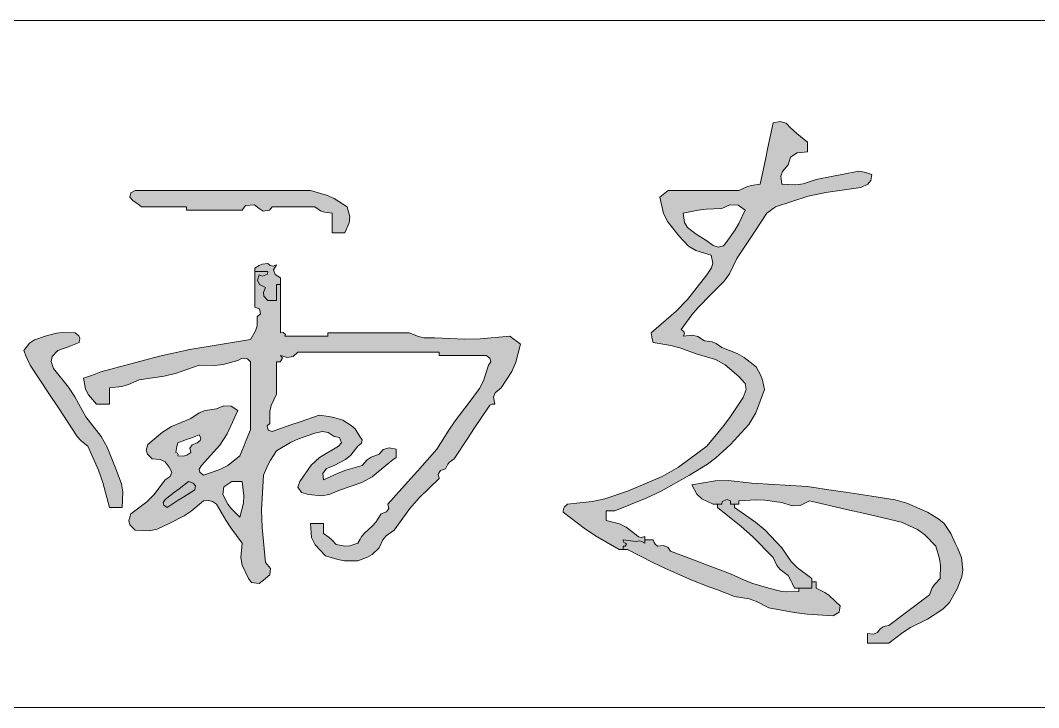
# Model space of a CAD drawing. Header units: millimetres. Extents: x 48 to 11980, y 100 to 8500.
# Drawn here: x 11536.3 to 11745.6, y 2076.8 to 2218 of the extents above; entities that cross this region are included whole.
import ezdxf

# ---------------------------------------------------------------- set-up
doc = ezdxf.new("R2010")
doc.units = ezdxf.units.MM
doc.linetypes.add('XKITLINE00', pattern=[0])
doc.layers.add('OtherObjectType', color=1, linetype='Continuous', lineweight=0)

# ---------------------------------------------------------------- blocks, each defined once
blk = doc.blocks.new('*A5')
at = {"layer": 'OtherObjectType'}
for points in [[(11677.36, 2172.73), (11678.69, 2171.73), (11679.7, 2171.38), (11683.53, 2169.07), (11682.02, 2165.94), (11680.92, 2164.42), (11678.25, 2161.76), (11675.55, 2158.96), (11674.31, 2157.49), (11672.09, 2154.46), (11672.65, 2154.11), (11672.81, 2153.63), (11672.53, 2153.13), (11674.35, 2153.32), (11675.55, 2153.04), (11676.93, 2152.13), (11678.48, 2151.92), (11679.3, 2151.61), (11680.45, 2150.8), (11683.58, 2149.58), (11685.06, 2148.74), (11687.49, 2146.81), (11688.48, 2145.03), (11688.84, 2144.07), (11689.25, 2142.16), (11687.46, 2137.36), (11685.98, 2134.97), (11682.21, 2130.87), (11679.23, 2128.09), (11677.52, 2126.8), (11673.85, 2124.55), (11668, 2121.29), (11664.88, 2119.81), (11658.45, 2117.24), (11656.69, 2117.24), (11656.69, 2115.25), (11659.46, 2114.53), (11660.83, 2113.87), (11662.85, 2112.26), (11663.31, 2111.84), (11663.94, 2111.72), (11664.61, 2111.93), (11664.61, 2110.6), (11664.04, 2110.94), (11663.56, 2111.03), (11662.85, 2110.93), (11661.78, 2111.03), (11661.25, 2111.09), (11660.21, 2111.26), (11660.15, 2110.97), (11660.3, 2110.74), (11660.65, 2110.6), (11660.84, 2110.34), (11660.6, 2109.97), (11660.21, 2109.93), (11660.21, 2109.27), (11659.33, 2109.27), (11654.51, 2112.11), (11652.2, 2113.65), (11647.88, 2116.91), (11647.94, 2117.63), (11648.15, 2118.02), (11648.76, 2118.57), (11653.84, 2119.12), (11656.39, 2119.67), (11661.09, 2121.23), (11668.21, 2124.25), (11671.58, 2126.18), (11677.37, 2130.53), (11680.59, 2134.42), (11682.09, 2136.42), (11684.85, 2140.5), (11685.48, 2142.18), (11685.24, 2143.36), (11683.97, 2144.82), (11681.14, 2147.26), (11679.18, 2148.3), (11675.17, 2149.47), (11671.82, 2150.71), (11670.01, 2151.19), (11666.37, 2151.8), (11666.14, 2152.59), (11666.06, 2152.99), (11665.93, 2153.79), (11671.06, 2158.24), (11673.38, 2160.68), (11677.37, 2165.75), (11678.37, 2167.18), (11678.59, 2168.14), (11678.25, 2169.74), (11675.14, 2170.74), (11673.63, 2171.65), (11671.65, 2173.73), (11669.34, 2176.65), (11668.5, 2178.35), (11667.69, 2181.7), (11669.45, 2183.03), (11683.97, 2183.03), (11685.58, 2183.79), (11686.52, 2184.08), (11688.37, 2184.36), (11689.41, 2189.41), (11689.94, 2191.93), (11691.02, 2196.98), (11692.47, 2197.26), (11693.68, 2196.92), (11694.54, 2195.99), (11695.9, 2194.76), (11696.6, 2194.16), (11698.06, 2193), (11698.06, 2191), (11695.95, 2190.82), (11694.58, 2189.9), (11694.1, 2188.34), (11692.93, 2186.95), (11692.62, 2186), (11692.78, 2184.36), (11695.64, 2184.24), (11697.21, 2184.46), (11699.82, 2185.35), (11708.62, 2187.02), (11709.7, 2186.81), (11710.23, 2186.67), (11711.26, 2186.35), (11711.11, 2185.1), (11710.48, 2184.34), (11709.06, 2183.69), (11701.83, 2182.67), (11698.23, 2181.86), (11691.46, 2179.71), (11689.69, 2178.38), (11683.53, 2169.07), (11674.29, 2102.96), (11683.09, 2099.64), (11686.09, 2099.1), (11687.59, 2098.61), (11690.13, 2097.31), (11695.32, 2096.29), (11698, 2095.95), (11703.34, 2095.65), (11704.57, 2096.41), (11704.76, 2097.69), (11703.78, 2098.64), (11702.45, 2099.88), (11701.61, 2100.44), (11699.82, 2101.3), (11699.82, 2102.63), (11698.94, 2102.63), (11698.94, 2101.3), (11696.3, 2101.3), (11696.3, 2100.63), (11693.81, 2100.56), (11692.5, 2100.7), (11690.13, 2101.3), (11686.84, 2102.28), (11685.23, 2102.88), (11682.21, 2104.29), (11669.89, 2108.94), (11669.35, 2109.73), (11668.41, 2110.09), (11667.25, 2109.93), (11666.77, 2110.4), (11666.58, 2110.69), (11666.37, 2111.26), (11664.61, 2111.26), (11664.61, 2110.6), (11664.04, 2110.94), (11663.56, 2111.03), (11662.85, 2110.93), (11661.78, 2111.03), (11661.25, 2111.09), (11660.21, 2111.26), (11660.15, 2110.97), (11660.3, 2110.74), (11660.65, 2110.6), (11660.84, 2110.34), (11660.6, 2109.97), (11660.21, 2109.93), (11660.21, 2109.27), (11661.09, 2109.27), (11666.26, 2106.62), (11668.9, 2105.35), (11674.29, 2102.96), (11683.53, 2169.07), (11679.7, 2171.38), (11680.8, 2171.66), (11681.33, 2172.4), (11683.17, 2174.96), (11683.97, 2176.3), (11685.29, 2179.04), (11683.83, 2180.01), (11682.12, 2180.13), (11680.45, 2179.37), (11677.25, 2179.22), (11675.63, 2179.02), (11672.53, 2178.38), (11672.8, 2176.48), (11673.44, 2175.44), (11675.17, 2174.06), (11676.65, 2173.19)], [(11587.52, 2178.99), (11586.17, 2178.82), (11585.38, 2179.37), (11584.4, 2180.14), (11582.57, 2179.97), (11581.86, 2179.04), (11570.42, 2179.04), (11570.42, 2179.71), (11561.18, 2179.71), (11559.42, 2181.03), (11558.81, 2181.7), (11559, 2182.55), (11559.86, 2183.03), (11595.95, 2183.03), (11599.19, 2182.09), (11600.76, 2181.39), (11603.43, 2179.71), (11603.98, 2177.62), (11603.88, 2176.41), (11602.99, 2174.39), (11600.35, 2174.39), (11600.35, 2178.38), (11598.8, 2178.61), (11598, 2178.91), (11596.83, 2179.71), (11588.02, 2179.71)], [(11573.26, 2131.68), (11573.41, 2132.23), (11573.06, 2132.86), (11564.91, 2149.01), (11571.12, 2150.35), (11583.62, 2152.46), (11584.65, 2154.2), (11584.94, 2155.21), (11584.94, 2157.11), (11585.67, 2157.71), (11585.45, 2158.73), (11584.5, 2159.11), (11584.5, 2166.42), (11587.14, 2166.42), (11587.06, 2165.83), (11586.06, 2165.45), (11585.38, 2165.75), (11585.02, 2164.65), (11585.47, 2163.74), (11586.7, 2163.09), (11586.24, 2162.08), (11586.36, 2161.33), (11587.14, 2160.44), (11588.91, 2160.44), (11588.91, 2163.76), (11589.79, 2163.76), (11589.79, 2153.79), (11590.27, 2153.87), (11590.77, 2153.49), (11590.67, 2153.13), (11599.47, 2153.13), (11599.47, 2153.79), (11616.19, 2153.79), (11618.12, 2153.03), (11619.3, 2152.8), (11621.47, 2152.79), (11627.63, 2152.51), (11630.76, 2152.58), (11636.88, 2153.13), (11639.08, 2151.47), (11638.14, 2147.75), (11637.32, 2145.89), (11635.12, 2142.49), (11633.91, 2141.45), (11633.55, 2140.55), (11633.8, 2139.17), (11633.17, 2139.11), (11632.8, 2138.92), (11632.48, 2138.51), (11625.44, 2127.88), (11624.51, 2127.22), (11624.12, 2126.78), (11623.68, 2125.88), (11622.62, 2125.48), (11622.15, 2124.77), (11622.36, 2123.89), (11618.24, 2119.86), (11616.37, 2117.71), (11613.11, 2113.26), (11611.46, 2112.06), (11610.77, 2111.24), (11610.03, 2109.6), (11608.63, 2108.27), (11607.66, 2107.69), (11605.63, 2106.94), (11602.94, 2106.97), (11601.53, 2107.19), (11599.03, 2107.94), (11596.86, 2110.23), (11596.15, 2111.77), (11595.95, 2114.59), (11598.59, 2114.59), (11598.59, 2112.59), (11599.78, 2111.76), (11600.33, 2111.29), (11601.23, 2110.27), (11602.95, 2109.97), (11604.02, 2110.05), (11605.63, 2110.6), (11606.1, 2111.42), (11606.36, 2111.82), (11606.95, 2112.59), (11608.6, 2114.05), (11609.32, 2114.87), (11610.47, 2116.58), (11611.52, 2116.98), (11611.99, 2117.69), (11611.79, 2118.57), (11615.87, 2123.08), (11617.89, 2125.34), (11621.91, 2129.87), (11624.33, 2133.81), (11625.66, 2135.74), (11628.52, 2139.5), (11630.68, 2142.35), (11631.51, 2143.95), (11632.48, 2147.15), (11632.96, 2147.87), (11632.8, 2148.57), (11632.04, 2149.14), (11622.36, 2149.14), (11622.36, 2149.8), (11593.31, 2149.8), (11592.38, 2148.96), (11591.13, 2148.72), (11589.79, 2149.14), (11590.19, 2148.63), (11589.69, 2147.87), (11588.91, 2147.81), (11588.91, 2141.17), (11587.87, 2138.87), (11587.59, 2137.61), (11587.58, 2135.19), (11587, 2134.67), (11587.22, 2133.82), (11588.02, 2133.52), (11591.88, 2134.88), (11593.82, 2135.54), (11597.71, 2136.85), (11599.69, 2136.63), (11600.69, 2136.42), (11602.55, 2135.85), (11604.31, 2134.79), (11605.09, 2134.06), (11606.54, 2131.8), (11606.38, 2131.11), (11605.63, 2130.53), (11604.18, 2128.67), (11603.13, 2127.8), (11600.79, 2126.55), (11599.18, 2125.92), (11598.44, 2124.92), (11598.59, 2123.56), (11601.6, 2124.96), (11603.21, 2125.57), (11606.51, 2126.55), (11607.56, 2127.72), (11608.36, 2128.24), (11610.03, 2128.87), (11610.89, 2129.81), (11612.09, 2130.15), (11613.55, 2129.87), (11613.55, 2128.21), (11611.79, 2126.88), (11608.59, 2124.19), (11606.48, 2123.04), (11602.11, 2121.56), (11599.76, 2120.57), (11598.18, 2120.33), (11595.51, 2120.57), (11594.04, 2120.99), (11593.31, 2122.08), (11593.75, 2123.22), (11596.04, 2126.58), (11597.76, 2128.17), (11601.67, 2130.53), (11602.31, 2131.22), (11601.85, 2132.27), (11600.79, 2132.53), (11599.53, 2133.3), (11598.4, 2133.49), (11596.83, 2133.19), (11593.45, 2132.03), (11591.82, 2131.28), (11588.91, 2129.54), (11587.69, 2127.6), (11587.16, 2126.59), (11586.26, 2124.55), (11585.88, 2117.38), (11585.97, 2113.77), (11586.7, 2106.61), (11587.7, 2105.35), (11587.55, 2104.06), (11586.26, 2102.96), (11585.38, 2102.29), (11583.78, 2102.47), (11583.18, 2103.29), (11581.86, 2106.07), (11581.58, 2107.66), (11581.86, 2110.6), (11579.56, 2113.71), (11578.5, 2115.31), (11576.58, 2118.57), (11575.77, 2119.15), (11575.05, 2119.33), (11573.94, 2119.24), (11571.4, 2117.16), (11569.96, 2116.21), (11566.9, 2114.59), (11564.44, 2113.42), (11562.75, 2113.1), (11559.86, 2113.26), (11558.8, 2114.35), (11558.56, 2115.26), (11558.98, 2116.58), (11562.26, 2119.06), (11563.72, 2120.51), (11566.02, 2123.56), (11567.1, 2124.29), (11567.4, 2125.19), (11566.9, 2126.21), (11566.04, 2127.29), (11565.03, 2127.76), (11563.38, 2127.88), (11562.39, 2128.85), (11562.15, 2129.67), (11562.5, 2130.87), (11565.5, 2133.41), (11567.36, 2134.53), (11571.3, 2136.18), (11573.05, 2137.38), (11574.26, 2137.83), (11576.58, 2138.18), (11578.12, 2138.83), (11579.65, 2138.72), (11580.98, 2137.84), (11578.82, 2133.06), (11577.27, 2130.72), (11573.5, 2126.55), (11573.06, 2125.81), (11573.21, 2125.14), (11573.94, 2124.55), (11577.29, 2125.68), (11578.9, 2126.54), (11581.42, 2128.54), (11582.29, 2130.67), (11582.73, 2131.73), (11583.62, 2133.86), (11583.62, 2147.81), (11583, 2148.47), (11581.86, 2148.61), (11580.98, 2148.14), (11577.98, 2147.29), (11576.27, 2147.07), (11573.06, 2147.15), (11568.36, 2145.51), (11565.82, 2144.89), (11560.74, 2144.16), (11558.49, 2143.15), (11557.16, 2142.79), (11554.58, 2142.49), (11554.58, 2139.17), (11551.93, 2139.17), (11550.27, 2141.06), (11549.69, 2142.24), (11549.29, 2144.49), (11550.73, 2144.97), (11551.44, 2145.24), (11552.81, 2145.82), (11564.91, 2149.01), (11588.67, 2165.79), (11588.35, 2166.73), (11588.91, 2167.75), (11588.23, 2167.54), (11587.61, 2167.65), (11587.14, 2168.08), (11585.99, 2167.89), (11585.39, 2167.67), (11584.5, 2167.08), (11584.5, 2166.42), (11587.14, 2166.42), (11587.06, 2165.83), (11586.06, 2165.45), (11585.38, 2165.75), (11585.02, 2164.65), (11585.47, 2163.74), (11586.7, 2163.09), (11586.24, 2162.08), (11586.36, 2161.33), (11587.14, 2160.44), (11588.91, 2160.44), (11588.91, 2163.76), (11589.79, 2163.76), (11589.79, 2165.09), (11588.67, 2165.79), (11564.91, 2149.01), (11579.74, 2123.25), (11578.12, 2122.16), (11577.9, 2120.57), (11578.96, 2118.58), (11579.69, 2117.61), (11581.42, 2115.92), (11582.12, 2118.79), (11582.21, 2120.31), (11581.86, 2123.22), (11579.74, 2123.25), (11570.86, 2123.22), (11571.8, 2122.92), (11572.26, 2122.34), (11572.18, 2121.56), (11569.88, 2120.11), (11568.73, 2119.38), (11566.46, 2117.91), (11565.8, 2118.37), (11565.64, 2118.95), (11566.02, 2119.57), (11570.86, 2123.22), (11579.74, 2123.25), (11564.91, 2149.01), (11573.06, 2132.86), (11571.31, 2132.18), (11570.43, 2131.85), (11568.66, 2131.2), (11568.43, 2130.41), (11568.35, 2130.01), (11568.22, 2129.2), (11568.56, 2129.06), (11568.71, 2128.83), (11568.66, 2128.54), (11569.77, 2128.45), (11570.49, 2128.63), (11571.3, 2129.2), (11571.1, 2130.08), (11571.57, 2130.79), (11572.62, 2131.2)], [(11548.72, 2131.66), (11547.97, 2132.53), (11538.29, 2147.15), (11536.97, 2150.14), (11538.17, 2151.68), (11539.21, 2152.39), (11541.37, 2153.13), (11543.73, 2153.72), (11545.05, 2153.86), (11547.53, 2153.79), (11548.3, 2153.18), (11548.54, 2152.63), (11548.41, 2151.8), (11546.65, 2151.14), (11545.77, 2150.81), (11544.01, 2150.14), (11542.84, 2148.94), (11542.6, 2147.91), (11543.13, 2146.48), (11546.15, 2142.65), (11547.49, 2140.64), (11549.73, 2136.51), (11552.87, 2132.52), (11554.13, 2130.33), (11555.9, 2125.88), (11557.05, 2122.79), (11557.33, 2121.12), (11557.22, 2117.91), (11554.58, 2117.91), (11553.23, 2123.03), (11552.34, 2125.57), (11550.17, 2130.53), (11549.17, 2131.25)], [(11680.45, 2118.57), (11678.69, 2118.57), (11676.37, 2119.68), (11675.31, 2120.63), (11674.29, 2122.56), (11679.09, 2123.41), (11681.74, 2123.48), (11686.61, 2122.89), (11698.06, 2122.23), (11711.26, 2120.23), (11716.07, 2119.5), (11718.48, 2118.79), (11722.7, 2116.91), (11725.07, 2115.52), (11726.13, 2114.59), (11727.55, 2112.59), (11729.75, 2107.61), (11730, 2105.08), (11729.81, 2103.73), (11728.87, 2101.3), (11727.27, 2098.4), (11725.9, 2096.99), (11722.7, 2094.98), (11719.27, 2093.26), (11717.65, 2092.24), (11714.78, 2090), (11710.38, 2090), (11710.38, 2091.99), (11711.54, 2091.84), (11712.49, 2092.2), (11713.02, 2092.99), (11713.64, 2093.35), (11714.02, 2093.5), (11714.78, 2093.65), (11723.14, 2099.97), (11723.7, 2101.39), (11724.16, 2102.1), (11725.35, 2103.29), (11725.42, 2105.96), (11725.23, 2107.33), (11724.47, 2109.93), (11722.21, 2112.3), (11720.7, 2113.37), (11717.42, 2114.92), (11709.86, 2116.66), (11706.07, 2117.52), (11698.5, 2119.24), (11696.54, 2118.34), (11694.9, 2118.24), (11692.78, 2118.91), (11689.32, 2119.43), (11687.48, 2119.5), (11683.97, 2119.24), (11683.97, 2118.57), (11682.21, 2118.57), (11682.21, 2119.24), (11681.54, 2119.54), (11691.02, 2107.61), (11691.75, 2105.97), (11692.44, 2105.15), (11694.1, 2103.95), (11695.42, 2101.3), (11698.94, 2101.3), (11698.94, 2103.29), (11696.01, 2105.51), (11694.72, 2106.83), (11692.78, 2109.6), (11689.38, 2113.21), (11687.4, 2114.91), (11683.09, 2117.91), (11683.09, 2118.57), (11682.21, 2118.57), (11682.21, 2119.24), (11681.54, 2119.54), (11680.54, 2119.16), (11680.45, 2118.57), (11679.57, 2118.57), (11679.57, 2117.91), (11684.46, 2114), (11686.77, 2111.92), (11691.02, 2107.61), (11681.54, 2119.54), (11680.54, 2119.16)]]:
    blk.add_hatch(color=7, dxfattribs=at).paths.add_polyline_path(points, flags=17)
at = {"layer": 'OtherObjectType', "color": 7, "linetype": 'XKITLINE00', "lineweight": 0}
for p, q in [((10798, 2218.03), (11879.38, 2218.03)), ((11691.02, 2196.98), (11689.94, 2191.93)), ((11692.47, 2197.26), (11691.02, 2196.98)), ((11693.68, 2196.92), (11692.47, 2197.26)), ((11694.54, 2195.99), (11693.68, 2196.92)), ((11695.9, 2194.76), (11694.54, 2195.99)), ((11696.6, 2194.16), (11695.9, 2194.76)), ((11698.06, 2193), (11696.6, 2194.16)), ((11689.94, 2191.93), (11689.41, 2189.41)), ((11698.06, 2192.2), (11698.06, 2193)), ((11698.06, 2191.8), (11698.06, 2192.2)), ((11698.06, 2191), (11698.06, 2191.8)), ((11689.41, 2189.41), (11688.37, 2184.36)), ((11694.1, 2188.34), (11694.58, 2189.9)), ((11694.58, 2189.9), (11695.95, 2190.82)), ((11695.95, 2190.82), (11698.06, 2191)), ((11692.93, 2186.95), (11694.1, 2188.34)), ((11708.62, 2187.02), (11705.1, 2186.35)), ((11709.7, 2186.81), (11708.62, 2187.02)), ((11692.62, 2186), (11692.93, 2186.95)), ((11692.78, 2184.36), (11692.62, 2186)), ((11699.82, 2185.35), (11697.21, 2184.46)), ((11703.34, 2186.02), (11699.82, 2185.35)), ((11705.1, 2186.35), (11703.34, 2186.02)), ((11710.23, 2186.67), (11709.7, 2186.81)), ((11711.26, 2186.35), (11710.23, 2186.67)), ((11710.48, 2184.34), (11711.11, 2185.1)), ((11711.11, 2185.1), (11711.26, 2186.35)), ((11559.86, 2183.03), (11559, 2182.55)), ((11574.29, 2183.03), (11559.86, 2183.03)), ((11581.51, 2183.03), (11574.29, 2183.03)), ((11595.95, 2183.03), (11581.51, 2183.03)), ((11599.19, 2182.09), (11595.95, 2183.03)), ((11669.45, 2183.03), (11668.74, 2182.5)), ((11675.26, 2183.03), (11669.45, 2183.03)), ((11678.16, 2183.03), (11675.26, 2183.03)), ((11683.97, 2183.03), (11678.16, 2183.03)), ((11685.58, 2183.79), (11683.97, 2183.03)), ((11686.52, 2184.08), (11685.58, 2183.79)), ((11688.37, 2184.36), (11686.52, 2184.08)), ((11695.64, 2184.24), (11692.78, 2184.36)), ((11697.21, 2184.46), (11695.64, 2184.24)), ((11701.83, 2182.67), (11709.06, 2183.69)), ((11709.06, 2183.69), (11710.48, 2184.34)), ((11559, 2182.55), (11558.81, 2181.7)), ((11558.81, 2181.7), (11559.42, 2181.03)), ((11559.42, 2181.03), (11560.12, 2180.5)), ((11600.76, 2181.39), (11599.19, 2182.09)), ((11603.43, 2179.71), (11600.76, 2181.39)), ((11668.39, 2182.23), (11667.69, 2181.7)), ((11667.69, 2181.7), (11668.5, 2178.35)), ((11668.74, 2182.5), (11668.39, 2182.23)), ((11691.46, 2179.71), (11698.23, 2181.86)), ((11698.23, 2181.86), (11701.83, 2182.67)), ((11560.12, 2180.5), (11560.47, 2180.24)), ((11560.47, 2180.24), (11561.18, 2179.71)), ((11561.18, 2179.71), (11564.87, 2179.71)), ((11564.87, 2179.71), (11566.72, 2179.71)), ((11566.72, 2179.71), (11570.42, 2179.71)), ((11570.42, 2179.71), (11570.42, 2179.44)), ((11570.42, 2179.44), (11570.42, 2179.31)), ((11570.42, 2179.31), (11570.42, 2179.04)), ((11570.42, 2179.04), (11575, 2179.04)), ((11575, 2179.04), (11577.29, 2179.04)), ((11577.29, 2179.04), (11581.86, 2179.04)), ((11581.86, 2179.04), (11582.57, 2179.97)), ((11582.57, 2179.97), (11584.4, 2180.14)), ((11584.4, 2180.14), (11585.38, 2179.37)), ((11585.38, 2179.37), (11586.17, 2178.82)), ((11586.17, 2178.82), (11587.52, 2178.99)), ((11587.52, 2178.99), (11588.02, 2179.71)), ((11588.02, 2179.71), (11591.55, 2179.71)), ((11591.55, 2179.71), (11593.31, 2179.71)), ((11593.31, 2179.71), (11596.83, 2179.71)), ((11596.83, 2179.71), (11598, 2178.91)), ((11598, 2178.91), (11598.8, 2178.61)), ((11603.98, 2177.62), (11603.43, 2179.71)), ((11675.63, 2179.02), (11672.53, 2178.38)), ((11677.25, 2179.22), (11675.63, 2179.02)), ((11680.45, 2179.37), (11677.25, 2179.22)), ((11682.12, 2180.13), (11680.45, 2179.37)), ((11683.83, 2180.01), (11682.12, 2180.13)), ((11685.29, 2179.04), (11683.83, 2180.01)), ((11683.97, 2176.3), (11685.29, 2179.04)), ((11689.69, 2178.38), (11690.4, 2178.91)), ((11690.4, 2178.91), (11690.75, 2179.17)), ((11690.75, 2179.17), (11691.46, 2179.71)), ((11598.8, 2178.61), (11600.35, 2178.38)), ((11600.35, 2178.38), (11600.35, 2176.78)), ((11600.35, 2176.78), (11600.35, 2175.98)), ((11603.88, 2176.41), (11603.98, 2177.62)), ((11668.5, 2178.35), (11669.34, 2176.65)), ((11669.34, 2176.65), (11671.65, 2173.73)), ((11672.53, 2178.38), (11672.8, 2176.48)), ((11687.23, 2174.66), (11689.69, 2178.38)), ((11600.35, 2175.98), (11600.35, 2174.39)), ((11602.99, 2174.39), (11603.88, 2176.41)), ((11672.8, 2176.48), (11673.44, 2175.44)), ((11673.44, 2175.44), (11675.17, 2174.06)), ((11681.33, 2172.4), (11683.17, 2174.96)), ((11683.17, 2174.96), (11683.97, 2176.3)), ((11686, 2172.8), (11687.23, 2174.66)), ((11600.35, 2174.39), (11601.4, 2174.39)), ((11601.4, 2174.39), (11601.93, 2174.39)), ((11601.93, 2174.39), (11602.99, 2174.39)), ((11671.65, 2173.73), (11673.63, 2171.65)), ((11675.17, 2174.06), (11676.65, 2173.19)), ((11676.65, 2173.19), (11677.36, 2172.73)), ((11677.36, 2172.73), (11678.69, 2171.73)), ((11680.8, 2171.66), (11681.33, 2172.4)), ((11683.53, 2169.07), (11686, 2172.8)), ((11673.63, 2171.65), (11675.14, 2170.74)), ((11675.14, 2170.74), (11678.25, 2169.74)), ((11678.69, 2171.73), (11679.7, 2171.38)), ((11679.7, 2171.38), (11680.8, 2171.66)), ((11678.25, 2169.74), (11678.59, 2168.14)), ((11682.02, 2165.94), (11683.53, 2169.07)), ((11585.39, 2167.67), (11584.5, 2167.08)), ((11584.5, 2167.08), (11584.5, 2166.42)), ((11584.5, 2166.42), (11584.5, 2167.08)), ((11584.5, 2167.08), (11584.5, 2166.42)), ((11587.14, 2166.42), (11584.5, 2166.42)), ((11584.5, 2166.42), (11587.14, 2166.42)), ((11587.14, 2166.42), (11584.5, 2166.42)), ((11584.5, 2166.42), (11584.5, 2159.11)), ((11584.5, 2159.11), (11584.5, 2166.42)), ((11584.5, 2166.42), (11584.5, 2159.11)), ((11584.5, 2166.42), (11587.14, 2166.42)), ((11587.14, 2166.42), (11584.5, 2166.42)), ((11584.5, 2166.42), (11587.14, 2166.42)), ((11585.99, 2167.89), (11585.39, 2167.67)), ((11587.14, 2168.08), (11585.99, 2167.89)), ((11587.06, 2165.83), (11587.14, 2166.42)), ((11587.14, 2166.42), (11587.06, 2165.83)), ((11587.61, 2167.65), (11587.14, 2168.08)), ((11588.23, 2167.54), (11587.61, 2167.65)), ((11588.91, 2167.75), (11588.23, 2167.54)), ((11588.35, 2166.73), (11588.91, 2167.75)), ((11588.67, 2165.79), (11588.35, 2166.73)), ((11678.37, 2167.18), (11677.37, 2165.75)), ((11678.59, 2168.14), (11678.37, 2167.18)), ((11585.02, 2164.65), (11585.38, 2165.75)), ((11585.38, 2165.75), (11585.02, 2164.65)), ((11585.47, 2163.74), (11585.02, 2164.65)), ((11585.02, 2164.65), (11585.47, 2163.74)), ((11585.38, 2165.75), (11586.06, 2165.45)), ((11586.06, 2165.45), (11585.38, 2165.75)), ((11586.06, 2165.45), (11587.06, 2165.83)), ((11587.06, 2165.83), (11586.06, 2165.45)), ((11589.79, 2165.09), (11588.67, 2165.79)), ((11589.79, 2163.76), (11589.79, 2165.09)), ((11589.79, 2165.09), (11589.79, 2163.76)), ((11589.79, 2163.76), (11589.79, 2165.09)), ((11677.37, 2165.75), (11673.38, 2160.68)), ((11678.25, 2161.76), (11680.92, 2164.42)), ((11680.92, 2164.42), (11682.02, 2165.94)), ((11586.7, 2163.09), (11585.47, 2163.74)), ((11585.47, 2163.74), (11586.7, 2163.09)), ((11586.24, 2162.08), (11586.7, 2163.09)), ((11586.7, 2163.09), (11586.24, 2162.08)), ((11586.36, 2161.33), (11586.24, 2162.08)), ((11586.24, 2162.08), (11586.36, 2161.33)), ((11589.79, 2163.76), (11588.91, 2163.76)), ((11588.91, 2163.76), (11589.79, 2163.76)), ((11589.79, 2163.76), (11588.91, 2163.76)), ((11588.91, 2163.76), (11588.91, 2162.43)), ((11588.91, 2163.76), (11589.79, 2163.76)), ((11589.79, 2163.76), (11588.91, 2163.76)), ((11588.91, 2163.76), (11589.79, 2163.76)), ((11588.91, 2162.43), (11588.91, 2163.76)), ((11588.91, 2162.43), (11588.91, 2161.76)), ((11588.91, 2161.76), (11588.91, 2162.43)), ((11589.79, 2153.79), (11589.79, 2163.76)), ((11589.79, 2163.76), (11589.79, 2153.79)), ((11589.79, 2153.79), (11589.79, 2163.76)), ((11587.14, 2160.44), (11586.36, 2161.33)), ((11586.36, 2161.33), (11587.14, 2160.44)), ((11587.85, 2160.44), (11587.14, 2160.44)), ((11587.14, 2160.44), (11587.85, 2160.44)), ((11588.2, 2160.44), (11587.85, 2160.44)), ((11587.85, 2160.44), (11588.2, 2160.44)), ((11588.91, 2160.44), (11588.2, 2160.44)), ((11588.2, 2160.44), (11588.91, 2160.44)), ((11588.91, 2161.76), (11588.91, 2160.44)), ((11588.91, 2160.44), (11588.91, 2161.76)), ((11673.38, 2160.68), (11671.06, 2158.24)), ((11675.55, 2158.96), (11678.25, 2161.76)), ((11584.5, 2159.11), (11585.45, 2158.73)), ((11585.45, 2158.73), (11585.67, 2157.71)), ((11671.06, 2158.24), (11665.93, 2153.79)), ((11674.31, 2157.49), (11675.55, 2158.96)), ((11585.67, 2157.71), (11584.94, 2157.11)), ((11584.94, 2157.11), (11584.94, 2155.21)), ((11672.09, 2154.46), (11674.31, 2157.49)), ((11543.73, 2153.72), (11541.37, 2153.13)), ((11545.05, 2153.86), (11543.73, 2153.72)), ((11547.53, 2153.79), (11545.05, 2153.86)), ((11548.3, 2153.18), (11547.53, 2153.79)), ((11584.65, 2154.2), (11583.62, 2152.46)), ((11584.94, 2155.21), (11584.65, 2154.2)), ((11590.27, 2153.87), (11589.79, 2153.79)), ((11590.77, 2153.49), (11590.27, 2153.87)), ((11606.16, 2153.79), (11599.47, 2153.79)), ((11599.47, 2153.79), (11599.47, 2153.53)), ((11609.5, 2153.79), (11606.16, 2153.79)), ((11616.19, 2153.79), (11609.5, 2153.79)), ((11618.12, 2153.03), (11616.19, 2153.79)), ((11665.93, 2153.79), (11666.06, 2152.99)), ((11672.65, 2154.11), (11672.09, 2154.46)), ((11672.53, 2153.13), (11672.81, 2153.63)), ((11672.81, 2153.63), (11672.65, 2154.11)), ((11538.17, 2151.68), (11536.97, 2150.14)), ((11539.21, 2152.39), (11538.17, 2151.68)), ((11541.37, 2153.13), (11539.21, 2152.39)), ((11546.65, 2151.14), (11548.41, 2151.8)), ((11548.54, 2152.63), (11548.3, 2153.18)), ((11548.41, 2151.8), (11548.54, 2152.63)), ((11583.62, 2152.46), (11571.12, 2150.35)), ((11590.67, 2153.13), (11590.77, 2153.49)), ((11594.19, 2153.13), (11590.67, 2153.13)), ((11595.95, 2153.13), (11594.19, 2153.13)), ((11599.47, 2153.13), (11595.95, 2153.13)), ((11599.47, 2153.53), (11599.47, 2153.39)), ((11599.47, 2153.39), (11599.47, 2153.13)), ((11619.3, 2152.8), (11618.12, 2153.03)), ((11621.47, 2152.79), (11619.3, 2152.8)), ((11627.63, 2152.51), (11621.47, 2152.79)), ((11630.76, 2152.58), (11627.63, 2152.51)), ((11636.88, 2153.13), (11630.76, 2152.58)), ((11637.76, 2152.46), (11636.88, 2153.13)), ((11638.2, 2152.13), (11637.76, 2152.46)), ((11638.14, 2147.75), (11639.08, 2151.47)), ((11639.08, 2151.47), (11638.2, 2152.13)), ((11666.06, 2152.99), (11666.14, 2152.59)), ((11666.14, 2152.59), (11666.37, 2151.8)), ((11666.37, 2151.8), (11670.01, 2151.19)), ((11674.35, 2153.32), (11672.53, 2153.13)), ((11675.55, 2153.04), (11674.35, 2153.32)), ((11676.93, 2152.13), (11675.55, 2153.04)), ((11678.48, 2151.92), (11676.93, 2152.13)), ((11679.3, 2151.61), (11678.48, 2151.92)), ((11680.45, 2150.8), (11679.3, 2151.61)), ((11536.97, 2150.14), (11537.5, 2148.94)), ((11542.84, 2148.94), (11544.01, 2150.14)), ((11544.01, 2150.14), (11545.77, 2150.81)), ((11545.77, 2150.81), (11546.65, 2151.14)), ((11571.12, 2150.35), (11564.91, 2149.01)), ((11592.38, 2148.96), (11593.31, 2149.8)), ((11593.31, 2149.8), (11604.93, 2149.8)), ((11604.93, 2149.8), (11610.74, 2149.8)), ((11610.74, 2149.8), (11622.36, 2149.8)), ((11622.36, 2149.8), (11622.36, 2149.54)), ((11622.36, 2149.54), (11622.36, 2149.41)), ((11622.36, 2149.41), (11622.36, 2149.14)), ((11670.01, 2151.19), (11671.82, 2150.71)), ((11671.82, 2150.71), (11675.17, 2149.47)), ((11675.17, 2149.47), (11679.18, 2148.3)), ((11683.58, 2149.58), (11680.45, 2150.8)), ((11685.06, 2148.74), (11683.58, 2149.58)), ((11537.5, 2148.94), (11537.76, 2148.34)), ((11537.76, 2148.34), (11538.29, 2147.15)), ((11542.6, 2147.91), (11542.84, 2148.94)), ((11543.13, 2146.48), (11542.6, 2147.91)), ((11564.91, 2149.01), (11552.81, 2145.82)), ((11576.27, 2147.07), (11577.98, 2147.29)), ((11577.98, 2147.29), (11580.98, 2148.14)), ((11580.98, 2148.14), (11581.86, 2148.61)), ((11581.86, 2148.61), (11583, 2148.47)), ((11583, 2148.47), (11583.62, 2147.81)), ((11583.62, 2147.81), (11583.62, 2142.23)), ((11588.91, 2147.81), (11589.69, 2147.87)), ((11588.91, 2145.15), (11588.91, 2147.81)), ((11589.69, 2147.87), (11590.19, 2148.63)), ((11590.19, 2148.63), (11589.79, 2149.14)), ((11589.79, 2149.14), (11591.13, 2148.72)), ((11591.13, 2148.72), (11592.38, 2148.96)), ((11622.36, 2149.14), (11626.23, 2149.14)), ((11626.23, 2149.14), (11628.16, 2149.14)), ((11628.16, 2149.14), (11632.04, 2149.14)), ((11632.04, 2149.14), (11632.8, 2148.57)), ((11632.96, 2147.87), (11632.48, 2147.15)), ((11632.8, 2148.57), (11632.96, 2147.87)), ((11637.32, 2145.89), (11638.14, 2147.75)), ((11679.18, 2148.3), (11681.14, 2147.26)), ((11681.14, 2147.26), (11683.97, 2144.82)), ((11687.49, 2146.81), (11685.06, 2148.74)), ((11538.29, 2147.15), (11542.16, 2141.3)), ((11546.15, 2142.65), (11543.13, 2146.48)), ((11551.44, 2145.24), (11550.73, 2144.97)), ((11552.81, 2145.82), (11551.44, 2145.24)), ((11565.82, 2144.89), (11568.36, 2145.51)), ((11568.36, 2145.51), (11573.06, 2147.15)), ((11573.06, 2147.15), (11576.27, 2147.07)), ((11632.48, 2147.15), (11631.51, 2143.95)), ((11635.12, 2142.49), (11637.32, 2145.89)), ((11688.48, 2145.03), (11687.49, 2146.81)), ((11550.73, 2144.97), (11549.29, 2144.49)), ((11549.29, 2144.49), (11549.69, 2142.24)), ((11557.16, 2142.79), (11558.49, 2143.15)), ((11558.49, 2143.15), (11560.74, 2144.16)), ((11560.74, 2144.16), (11565.82, 2144.89)), ((11588.91, 2143.82), (11588.91, 2145.15)), ((11588.91, 2141.17), (11588.91, 2143.82)), ((11631.51, 2143.95), (11630.68, 2142.35)), ((11683.97, 2144.82), (11685.24, 2143.36)), ((11685.24, 2143.36), (11685.48, 2142.18)), ((11688.84, 2144.07), (11688.48, 2145.03)), ((11689.25, 2142.16), (11688.84, 2144.07)), ((11542.16, 2141.3), (11544.1, 2138.37)), ((11547.49, 2140.64), (11546.15, 2142.65)), ((11549.69, 2142.24), (11550.27, 2141.06)), ((11550.27, 2141.06), (11551.93, 2139.17)), ((11554.58, 2142.49), (11557.16, 2142.79)), ((11554.58, 2141.17), (11554.58, 2142.49)), ((11554.58, 2140.5), (11554.58, 2141.17)), ((11583.62, 2142.23), (11583.62, 2139.44)), ((11587.87, 2138.87), (11588.91, 2141.17)), ((11630.68, 2142.35), (11628.52, 2139.5)), ((11633.55, 2140.55), (11633.91, 2141.45)), ((11633.91, 2141.45), (11635.12, 2142.49)), ((11685.48, 2142.18), (11684.85, 2140.5)), ((11687.46, 2137.36), (11689.25, 2142.16)), ((11549.73, 2136.51), (11547.49, 2140.64)), ((11551.93, 2139.17), (11552.99, 2139.17)), ((11552.99, 2139.17), (11553.52, 2139.17)), ((11553.52, 2139.17), (11554.58, 2139.17)), ((11554.58, 2139.17), (11554.58, 2140.5)), ((11583.62, 2139.44), (11583.62, 2133.86)), ((11628.52, 2139.5), (11625.66, 2135.74)), ((11632.48, 2138.51), (11632.8, 2138.92)), ((11632.8, 2138.92), (11633.17, 2139.11)), ((11633.17, 2139.11), (11633.8, 2139.17)), ((11633.8, 2139.17), (11633.55, 2140.55)), ((11684.85, 2140.5), (11682.09, 2136.42)), ((11544.1, 2138.37), (11547.97, 2132.53)), ((11573.05, 2137.38), (11571.3, 2136.18)), ((11574.26, 2137.83), (11573.05, 2137.38)), ((11576.58, 2138.18), (11574.26, 2137.83)), ((11578.12, 2138.83), (11576.58, 2138.18)), ((11579.65, 2138.72), (11578.12, 2138.83)), ((11578.82, 2133.06), (11580.98, 2137.84)), ((11580.98, 2137.84), (11579.65, 2138.72)), ((11587.58, 2135.19), (11587.59, 2137.61)), ((11587.59, 2137.61), (11587.87, 2138.87)), ((11597.71, 2136.85), (11593.82, 2135.54)), ((11599.69, 2136.63), (11597.71, 2136.85)), ((11629.66, 2134.25), (11632.48, 2138.51)), ((11685.98, 2134.97), (11687.46, 2137.36)), ((11552.87, 2132.52), (11549.73, 2136.51)), ((11571.3, 2136.18), (11567.36, 2134.53)), ((11587, 2134.67), (11587.58, 2135.19)), ((11591.88, 2134.88), (11588.02, 2133.52)), ((11593.82, 2135.54), (11591.88, 2134.88)), ((11600.69, 2136.42), (11599.69, 2136.63)), ((11602.55, 2135.85), (11600.69, 2136.42)), ((11604.31, 2134.79), (11602.55, 2135.85)), ((11605.09, 2134.06), (11604.31, 2134.79)), ((11625.66, 2135.74), (11624.33, 2133.81)), ((11682.09, 2136.42), (11680.59, 2134.42)), ((11682.21, 2130.87), (11685.98, 2134.97)), ((11565.5, 2133.41), (11562.5, 2130.87)), ((11567.36, 2134.53), (11565.5, 2133.41)), ((11573.06, 2132.86), (11571.31, 2132.18)), ((11573.41, 2132.23), (11573.06, 2132.86)), ((11577.27, 2130.72), (11578.82, 2133.06)), ((11583.62, 2133.86), (11582.73, 2131.73)), ((11587.22, 2133.82), (11587, 2134.67)), ((11588.02, 2133.52), (11587.22, 2133.82)), ((11593.45, 2132.03), (11596.83, 2133.19)), ((11596.83, 2133.19), (11598.4, 2133.49)), ((11598.4, 2133.49), (11599.53, 2133.3)), ((11599.53, 2133.3), (11600.79, 2132.53)), ((11606.07, 2132.53), (11605.09, 2134.06)), ((11624.33, 2133.81), (11621.91, 2129.87)), ((11628.25, 2132.13), (11629.66, 2134.25)), ((11680.59, 2134.42), (11677.37, 2130.53)), ((11547.97, 2132.53), (11548.72, 2131.66)), ((11548.72, 2131.66), (11549.17, 2131.25)), ((11549.17, 2131.25), (11550.17, 2130.53)), ((11550.17, 2130.53), (11552.34, 2125.57)), ((11554.13, 2130.33), (11552.87, 2132.52)), ((11562.5, 2130.87), (11562.15, 2129.67)), ((11568.66, 2131.2), (11568.43, 2130.41)), ((11570.43, 2131.85), (11568.66, 2131.2)), ((11571.31, 2132.18), (11570.43, 2131.85)), ((11571.1, 2130.08), (11571.57, 2130.79)), ((11571.57, 2130.79), (11572.62, 2131.2)), ((11572.62, 2131.2), (11573.26, 2131.68)), ((11573.26, 2131.68), (11573.41, 2132.23)), ((11573.5, 2126.55), (11577.27, 2130.72)), ((11582.29, 2130.67), (11581.42, 2128.54)), ((11582.73, 2131.73), (11582.29, 2130.67)), ((11588.91, 2129.54), (11591.82, 2131.28)), ((11591.82, 2131.28), (11593.45, 2132.03)), ((11601.67, 2130.53), (11597.76, 2128.17)), ((11600.79, 2132.53), (11601.85, 2132.27)), ((11602.31, 2131.22), (11601.67, 2130.53)), ((11601.85, 2132.27), (11602.31, 2131.22)), ((11604.18, 2128.67), (11605.63, 2130.53)), ((11605.63, 2130.53), (11606.38, 2131.11)), ((11606.54, 2131.8), (11606.07, 2132.53)), ((11606.38, 2131.11), (11606.54, 2131.8)), ((11625.44, 2127.88), (11628.25, 2132.13)), ((11677.37, 2130.53), (11671.58, 2126.18)), ((11679.23, 2128.09), (11682.21, 2130.87)), ((11555.9, 2125.88), (11554.13, 2130.33)), ((11562.15, 2129.67), (11562.39, 2128.85)), ((11562.39, 2128.85), (11563.38, 2127.88)), ((11568.35, 2130.01), (11568.22, 2129.2)), ((11568.22, 2129.2), (11568.56, 2129.06)), ((11568.43, 2130.41), (11568.35, 2130.01)), ((11568.56, 2129.06), (11568.71, 2128.83)), ((11568.71, 2128.83), (11568.66, 2128.54)), ((11568.66, 2128.54), (11569.77, 2128.45)), ((11569.77, 2128.45), (11570.49, 2128.63)), ((11570.49, 2128.63), (11571.3, 2129.2)), ((11571.3, 2129.2), (11571.1, 2130.08)), ((11581.42, 2128.54), (11578.9, 2126.54)), ((11587.69, 2127.6), (11588.91, 2129.54)), ((11603.13, 2127.8), (11604.18, 2128.67)), ((11610.03, 2128.87), (11608.36, 2128.24)), ((11610.89, 2129.81), (11610.03, 2128.87)), ((11612.09, 2130.15), (11610.89, 2129.81)), ((11613.55, 2129.87), (11612.09, 2130.15)), ((11613.55, 2129.2), (11613.55, 2129.87)), ((11613.55, 2128.87), (11613.55, 2129.2)), ((11613.55, 2128.21), (11613.55, 2128.87)), ((11621.91, 2129.87), (11617.89, 2125.34)), ((11563.38, 2127.88), (11565.03, 2127.76)), ((11565.03, 2127.76), (11566.04, 2127.29)), ((11566.04, 2127.29), (11566.9, 2126.21)), ((11573.06, 2125.81), (11573.5, 2126.55)), ((11578.9, 2126.54), (11577.29, 2125.68)), ((11586.26, 2124.55), (11587.16, 2126.59)), ((11587.16, 2126.59), (11587.69, 2127.6)), ((11596.04, 2126.58), (11593.75, 2123.22)), ((11597.76, 2128.17), (11596.04, 2126.58)), ((11599.18, 2125.92), (11600.79, 2126.55)), ((11600.79, 2126.55), (11603.13, 2127.8)), ((11606.51, 2126.55), (11603.21, 2125.57)), ((11607.56, 2127.72), (11606.51, 2126.55)), ((11608.36, 2128.24), (11607.56, 2127.72)), ((11608.59, 2124.19), (11611.79, 2126.88)), ((11611.79, 2126.88), (11612.5, 2127.41)), ((11612.5, 2127.41), (11612.85, 2127.68)), ((11612.85, 2127.68), (11613.55, 2128.21)), ((11623.68, 2125.88), (11624.12, 2126.78)), ((11624.12, 2126.78), (11624.51, 2127.22)), ((11624.51, 2127.22), (11625.44, 2127.88)), ((11673.85, 2124.55), (11677.52, 2126.8)), ((11677.52, 2126.8), (11679.23, 2128.09)), ((11552.34, 2125.57), (11553.23, 2123.03)), ((11557.05, 2122.79), (11555.9, 2125.88)), ((11567.1, 2124.29), (11566.02, 2123.56)), ((11566.9, 2126.21), (11567.4, 2125.19)), ((11567.4, 2125.19), (11567.1, 2124.29)), ((11573.21, 2125.14), (11573.06, 2125.81)), ((11573.94, 2124.55), (11573.21, 2125.14)), ((11577.29, 2125.68), (11573.94, 2124.55)), ((11585.88, 2117.38), (11586.26, 2124.55)), ((11598.44, 2124.92), (11599.18, 2125.92)), ((11598.59, 2123.56), (11598.44, 2124.92)), ((11601.6, 2124.96), (11598.59, 2123.56)), ((11603.21, 2125.57), (11601.6, 2124.96)), ((11617.89, 2125.34), (11615.87, 2123.08)), ((11622.15, 2124.77), (11622.62, 2125.48)), ((11622.36, 2123.89), (11622.15, 2124.77)), ((11622.62, 2125.48), (11623.68, 2125.88)), ((11668.21, 2124.25), (11661.09, 2121.23)), ((11668, 2121.29), (11673.85, 2124.55)), ((11671.58, 2126.18), (11668.21, 2124.25)), ((11553.23, 2123.03), (11554.58, 2117.91)), ((11557.33, 2121.12), (11557.05, 2122.79)), ((11566.02, 2123.56), (11563.72, 2120.51)), ((11570.86, 2123.22), (11568.92, 2121.76)), ((11571.8, 2122.92), (11570.86, 2123.22)), ((11572.26, 2122.34), (11571.8, 2122.92)), ((11572.18, 2121.56), (11572.26, 2122.34)), ((11578.12, 2122.16), (11577.9, 2120.57)), ((11579.74, 2123.25), (11578.12, 2122.16)), ((11581.86, 2123.22), (11579.74, 2123.25)), ((11582.21, 2120.31), (11581.86, 2123.22)), ((11593.75, 2123.22), (11593.31, 2122.08)), ((11602.11, 2121.56), (11606.48, 2123.04)), ((11606.48, 2123.04), (11608.59, 2124.19)), ((11615.87, 2123.08), (11611.79, 2118.57)), ((11618.24, 2119.86), (11622.36, 2123.89)), ((11679.09, 2123.41), (11674.29, 2122.56)), ((11674.29, 2122.56), (11675.31, 2120.63)), ((11681.74, 2123.48), (11679.09, 2123.41)), ((11686.61, 2122.89), (11681.74, 2123.48)), ((11691.19, 2122.63), (11686.61, 2122.89)), ((11693.48, 2122.49), (11691.19, 2122.63)), ((11698.06, 2122.23), (11693.48, 2122.49)), ((11703.34, 2121.43), (11698.06, 2122.23)), ((11557.22, 2117.91), (11557.33, 2121.12)), ((11563.72, 2120.51), (11562.26, 2119.06)), ((11567.96, 2121.03), (11566.02, 2119.57)), ((11568.92, 2121.76), (11567.96, 2121.03)), ((11568.73, 2119.38), (11569.88, 2120.11)), ((11569.88, 2120.11), (11572.18, 2121.56)), ((11577.9, 2120.57), (11578.96, 2118.58)), ((11582.12, 2118.79), (11582.21, 2120.31)), ((11593.31, 2122.08), (11594.04, 2120.99)), ((11594.04, 2120.99), (11595.51, 2120.57)), ((11595.51, 2120.57), (11598.18, 2120.33)), ((11598.18, 2120.33), (11599.76, 2120.57)), ((11599.76, 2120.57), (11602.11, 2121.56)), ((11661.09, 2121.23), (11656.39, 2119.67)), ((11664.88, 2119.81), (11668, 2121.29)), ((11675.31, 2120.63), (11676.37, 2119.68)), ((11705.98, 2121.03), (11703.34, 2121.43)), ((11711.26, 2120.23), (11705.98, 2121.03)), ((11716.07, 2119.5), (11711.26, 2120.23)), ((11562.26, 2119.06), (11558.98, 2116.58)), ((11566.02, 2119.57), (11565.64, 2118.95)), ((11565.64, 2118.95), (11565.8, 2118.37)), ((11565.8, 2118.37), (11566.46, 2117.91)), ((11566.46, 2117.91), (11568.73, 2119.38)), ((11571.4, 2117.16), (11573.94, 2119.24)), ((11573.94, 2119.24), (11575.05, 2119.33)), ((11575.05, 2119.33), (11575.77, 2119.15)), ((11575.77, 2119.15), (11576.58, 2118.57)), ((11576.58, 2118.57), (11578.5, 2115.31)), ((11578.96, 2118.58), (11579.69, 2117.61)), ((11581.42, 2115.92), (11582.12, 2118.79)), ((11611.79, 2118.57), (11611.99, 2117.69)), ((11616.37, 2117.71), (11618.24, 2119.86)), ((11648.15, 2118.02), (11647.94, 2117.63)), ((11648.76, 2118.57), (11648.15, 2118.02)), ((11653.84, 2119.12), (11648.76, 2118.57)), ((11656.39, 2119.67), (11653.84, 2119.12)), ((11658.45, 2117.24), (11664.88, 2119.81)), ((11676.37, 2119.68), (11678.69, 2118.57)), ((11678.69, 2118.57), (11680.45, 2118.57)), ((11680.45, 2118.57), (11678.69, 2118.57)), ((11678.69, 2118.57), (11680.45, 2118.57)), ((11680.45, 2118.57), (11679.57, 2118.57)), ((11679.57, 2118.57), (11680.45, 2118.57)), ((11680.45, 2118.57), (11679.57, 2118.57)), ((11679.57, 2118.57), (11679.57, 2117.91)), ((11679.57, 2117.91), (11679.57, 2118.57)), ((11679.57, 2118.57), (11679.57, 2117.91)), ((11680.45, 2118.57), (11680.54, 2119.16)), ((11680.54, 2119.16), (11680.45, 2118.57)), ((11680.54, 2119.16), (11681.54, 2119.54)), ((11681.54, 2119.54), (11680.54, 2119.16)), ((11681.54, 2119.54), (11682.21, 2119.24)), ((11682.21, 2119.24), (11681.54, 2119.54)), ((11682.21, 2119.24), (11682.21, 2118.97)), ((11682.21, 2118.97), (11682.21, 2119.24)), ((11682.21, 2118.97), (11682.21, 2118.84)), ((11682.21, 2118.84), (11682.21, 2118.97)), ((11682.21, 2118.84), (11682.21, 2118.57)), ((11682.21, 2118.57), (11682.21, 2118.84)), ((11682.21, 2118.57), (11683.97, 2118.57)), ((11683.97, 2118.57), (11682.21, 2118.57)), ((11682.21, 2118.57), (11683.97, 2118.57)), ((11683.09, 2118.57), (11682.21, 2118.57)), ((11682.21, 2118.57), (11683.09, 2118.57)), ((11683.09, 2118.57), (11682.21, 2118.57)), ((11683.09, 2117.91), (11683.09, 2118.57)), ((11683.09, 2118.57), (11683.09, 2117.91)), ((11683.09, 2117.91), (11683.09, 2118.57)), ((11683.97, 2119.24), (11687.48, 2119.5)), ((11683.97, 2118.97), (11683.97, 2119.24)), ((11683.97, 2118.84), (11683.97, 2118.97)), ((11683.97, 2118.57), (11683.97, 2118.84)), ((11687.48, 2119.5), (11689.32, 2119.43)), ((11689.32, 2119.43), (11692.78, 2118.91)), ((11692.78, 2118.91), (11694.9, 2118.24)), ((11694.9, 2118.24), (11696.54, 2118.34)), ((11696.54, 2118.34), (11698.5, 2119.24)), ((11698.5, 2119.24), (11706.07, 2117.52)), ((11718.48, 2118.79), (11716.07, 2119.5)), ((11722.7, 2116.91), (11718.48, 2118.79)), ((11554.58, 2117.91), (11555.63, 2117.91)), ((11555.63, 2117.91), (11556.16, 2117.91)), ((11556.16, 2117.91), (11557.22, 2117.91)), ((11558.98, 2116.58), (11558.56, 2115.26)), ((11566.9, 2114.59), (11569.96, 2116.21)), ((11569.96, 2116.21), (11571.4, 2117.16)), ((11579.69, 2117.61), (11581.42, 2115.92)), ((11585.97, 2113.77), (11585.88, 2117.38)), ((11610.47, 2116.58), (11609.32, 2114.87)), ((11611.52, 2116.98), (11610.47, 2116.58)), ((11611.99, 2117.69), (11611.52, 2116.98)), ((11613.11, 2113.26), (11616.37, 2117.71)), ((11647.94, 2117.63), (11647.88, 2116.91)), ((11647.88, 2116.91), (11652.2, 2113.65)), ((11656.69, 2116.45), (11656.69, 2117.24)), ((11656.69, 2117.24), (11657.39, 2117.24)), ((11656.69, 2116.05), (11656.69, 2116.45)), ((11656.69, 2115.25), (11656.69, 2116.05)), ((11657.39, 2117.24), (11657.74, 2117.24)), ((11657.74, 2117.24), (11658.45, 2117.24)), ((11679.57, 2117.91), (11684.46, 2114)), ((11687.4, 2114.91), (11683.09, 2117.91)), ((11706.07, 2117.52), (11709.86, 2116.66)), ((11709.86, 2116.66), (11717.42, 2114.92)), ((11725.07, 2115.52), (11722.7, 2116.91)), ((11558.56, 2115.26), (11558.8, 2114.35)), ((11558.8, 2114.35), (11559.86, 2113.26)), ((11564.44, 2113.42), (11566.9, 2114.59)), ((11578.5, 2115.31), (11579.56, 2113.71)), ((11586.7, 2106.61), (11585.97, 2113.77)), ((11597, 2114.59), (11595.95, 2114.59)), ((11595.95, 2114.59), (11596.15, 2111.77)), ((11597.53, 2114.59), (11597, 2114.59)), ((11598.59, 2114.59), (11597.53, 2114.59)), ((11598.59, 2113.79), (11598.59, 2114.59)), ((11598.59, 2113.39), (11598.59, 2113.79)), ((11608.6, 2114.05), (11606.95, 2112.59)), ((11609.32, 2114.87), (11608.6, 2114.05)), ((11659.46, 2114.53), (11656.69, 2115.25)), ((11660.83, 2113.87), (11659.46, 2114.53)), ((11662.85, 2112.26), (11660.83, 2113.87)), ((11684.46, 2114), (11686.77, 2111.92)), ((11689.38, 2113.21), (11687.4, 2114.91)), ((11717.42, 2114.92), (11720.7, 2113.37)), ((11726.13, 2114.59), (11725.07, 2115.52)), ((11727.55, 2112.59), (11726.13, 2114.59)), ((11559.86, 2113.26), (11562.75, 2113.1)), ((11562.75, 2113.1), (11564.44, 2113.42)), ((11579.56, 2113.71), (11581.86, 2110.6)), ((11596.15, 2111.77), (11596.86, 2110.23)), ((11598.59, 2112.59), (11598.59, 2113.39)), ((11599.78, 2111.76), (11598.59, 2112.59)), ((11600.33, 2111.29), (11599.78, 2111.76)), ((11606.36, 2111.82), (11606.1, 2111.42)), ((11606.95, 2112.59), (11606.36, 2111.82)), ((11610.77, 2111.24), (11611.46, 2112.06)), ((11611.46, 2112.06), (11613.11, 2113.26)), ((11652.2, 2113.65), (11654.51, 2112.11)), ((11654.51, 2112.11), (11659.33, 2109.27)), ((11663.31, 2111.84), (11662.85, 2112.26)), ((11663.94, 2111.72), (11663.31, 2111.84)), ((11664.61, 2111.93), (11663.94, 2111.72)), ((11664.61, 2110.6), (11664.61, 2111.93)), ((11664.61, 2111.93), (11664.61, 2110.6)), ((11664.61, 2110.6), (11664.61, 2111.93)), ((11686.77, 2111.92), (11691.02, 2107.61)), ((11692.78, 2109.6), (11689.38, 2113.21)), ((11720.7, 2113.37), (11722.21, 2112.3)), ((11722.21, 2112.3), (11724.47, 2109.93)), ((11728.43, 2110.6), (11727.55, 2112.59)), ((11581.86, 2110.6), (11581.58, 2107.66)), ((11596.86, 2110.23), (11599.03, 2107.94)), ((11601.23, 2110.27), (11600.33, 2111.29)), ((11602.95, 2109.97), (11601.23, 2110.27)), ((11604.02, 2110.05), (11602.95, 2109.97)), ((11605.63, 2110.6), (11604.02, 2110.05)), ((11606.1, 2111.42), (11605.63, 2110.6)), ((11608.63, 2108.27), (11610.03, 2109.6)), ((11610.03, 2109.6), (11610.77, 2111.24)), ((11660.21, 2111.26), (11660.15, 2110.97)), ((11660.15, 2110.97), (11660.21, 2111.26)), ((11660.15, 2110.97), (11660.3, 2110.74)), ((11660.3, 2110.74), (11660.15, 2110.97)), ((11661.25, 2111.09), (11660.21, 2111.26)), ((11660.21, 2111.26), (11661.25, 2111.09)), ((11660.6, 2109.97), (11660.21, 2109.93)), ((11660.21, 2109.93), (11660.6, 2109.97)), ((11660.21, 2109.93), (11660.21, 2109.27)), ((11660.21, 2109.27), (11660.21, 2109.93)), ((11660.21, 2109.93), (11660.21, 2109.27)), ((11660.21, 2109.27), (11660.21, 2109.93)), ((11660.21, 2109.93), (11660.21, 2109.27)), ((11660.21, 2109.27), (11660.21, 2109.93)), ((11660.3, 2110.74), (11660.65, 2110.6)), ((11660.65, 2110.6), (11660.3, 2110.74)), ((11660.84, 2110.34), (11660.6, 2109.97)), ((11660.6, 2109.97), (11660.84, 2110.34)), ((11660.65, 2110.6), (11660.84, 2110.34)), ((11660.84, 2110.34), (11660.65, 2110.6)), ((11661.78, 2111.03), (11661.25, 2111.09)), ((11661.25, 2111.09), (11661.78, 2111.03)), ((11662.85, 2110.93), (11661.78, 2111.03)), ((11661.78, 2111.03), (11662.85, 2110.93)), ((11663.56, 2111.03), (11662.85, 2110.93)), ((11662.85, 2110.93), (11663.56, 2111.03)), ((11664.04, 2110.94), (11663.56, 2111.03)), ((11663.56, 2111.03), (11664.04, 2110.94)), ((11664.61, 2110.6), (11664.04, 2110.94)), ((11664.04, 2110.94), (11664.61, 2110.6)), ((11666.37, 2111.26), (11664.61, 2111.26)), ((11664.61, 2111.26), (11666.37, 2111.26)), ((11666.37, 2111.26), (11664.61, 2111.26)), ((11664.61, 2111.26), (11664.61, 2110.6)), ((11664.61, 2110.6), (11664.61, 2111.26)), ((11664.61, 2111.26), (11664.61, 2110.6)), ((11666.58, 2110.69), (11666.37, 2111.26)), ((11666.77, 2110.4), (11666.58, 2110.69)), ((11667.25, 2109.93), (11666.77, 2110.4)), ((11668.41, 2110.09), (11667.25, 2109.93)), ((11669.35, 2109.73), (11668.41, 2110.09)), ((11669.89, 2108.94), (11669.35, 2109.73)), ((11694.72, 2106.83), (11692.78, 2109.6)), ((11724.47, 2109.93), (11725.23, 2107.33)), ((11728.87, 2109.6), (11728.43, 2110.6)), ((11729.75, 2107.61), (11728.87, 2109.6)), ((11581.58, 2107.66), (11581.86, 2106.07)), ((11599.03, 2107.94), (11601.53, 2107.19)), ((11605.63, 2106.94), (11607.66, 2107.69)), ((11607.66, 2107.69), (11608.63, 2108.27)), ((11659.33, 2109.27), (11660.21, 2109.27)), ((11660.21, 2109.27), (11659.33, 2109.27)), ((11659.33, 2109.27), (11660.21, 2109.27)), ((11660.21, 2109.27), (11661.09, 2109.27)), ((11661.09, 2109.27), (11660.21, 2109.27)), ((11660.21, 2109.27), (11661.09, 2109.27)), ((11661.09, 2109.27), (11666.26, 2106.62)), ((11674.82, 2107.08), (11669.89, 2108.94)), ((11691.02, 2107.61), (11691.75, 2105.97)), ((11730, 2105.08), (11729.75, 2107.61)), ((11581.86, 2106.07), (11583.18, 2103.29)), ((11587.7, 2105.35), (11586.7, 2106.61)), ((11601.53, 2107.19), (11602.94, 2106.97)), ((11602.94, 2106.97), (11605.63, 2106.94)), ((11666.26, 2106.62), (11668.9, 2105.35)), ((11677.28, 2106.15), (11674.82, 2107.08)), ((11682.21, 2104.29), (11677.28, 2106.15)), ((11691.75, 2105.97), (11692.44, 2105.15)), ((11696.01, 2105.51), (11694.72, 2106.83)), ((11698.94, 2103.29), (11696.01, 2105.51)), ((11725.23, 2107.33), (11725.42, 2105.96)), ((11725.42, 2105.96), (11725.35, 2103.29)), ((11586.26, 2102.96), (11587.55, 2104.06)), ((11587.55, 2104.06), (11587.7, 2105.35)), ((11668.9, 2105.35), (11674.29, 2102.96)), ((11685.23, 2102.88), (11682.21, 2104.29)), ((11692.44, 2105.15), (11694.1, 2103.95)), ((11694.1, 2103.95), (11694.62, 2102.89)), ((11728.87, 2101.3), (11729.81, 2103.73)), ((11729.81, 2103.73), (11730, 2105.08)), ((11583.18, 2103.29), (11583.78, 2102.47)), ((11583.78, 2102.47), (11585.38, 2102.29)), ((11585.38, 2102.29), (11586.26, 2102.96)), ((11674.29, 2102.96), (11677.81, 2101.63)), ((11677.81, 2101.63), (11679.57, 2100.96)), ((11686.84, 2102.28), (11685.23, 2102.88)), ((11690.13, 2101.3), (11686.84, 2102.28)), ((11692.5, 2100.7), (11690.13, 2101.3)), ((11694.62, 2102.89), (11694.89, 2102.36)), ((11694.89, 2102.36), (11695.42, 2101.3)), ((11695.42, 2101.3), (11698.94, 2101.3)), ((11698.94, 2101.3), (11695.42, 2101.3)), ((11695.42, 2101.3), (11698.94, 2101.3)), ((11698.94, 2101.3), (11696.3, 2101.3)), ((11696.3, 2101.3), (11698.94, 2101.3)), ((11698.94, 2101.3), (11696.3, 2101.3)), ((11696.3, 2101.3), (11696.3, 2100.63)), ((11696.3, 2100.63), (11696.3, 2101.3)), ((11696.3, 2101.3), (11696.3, 2100.63)), ((11698.94, 2101.3), (11698.94, 2103.29)), ((11698.94, 2103.29), (11698.94, 2101.3)), ((11698.94, 2101.3), (11698.94, 2103.29)), ((11699.82, 2102.63), (11698.94, 2102.63)), ((11698.94, 2102.63), (11699.82, 2102.63)), ((11699.82, 2102.63), (11698.94, 2102.63)), ((11698.94, 2102.63), (11698.94, 2101.3)), ((11698.94, 2101.3), (11698.94, 2102.63)), ((11698.94, 2102.63), (11698.94, 2101.3)), ((11699.82, 2102.09), (11699.82, 2102.63)), ((11699.82, 2101.83), (11699.82, 2102.09)), ((11699.82, 2101.3), (11699.82, 2101.83)), ((11701.61, 2100.44), (11699.82, 2101.3)), ((11723.7, 2101.39), (11723.14, 2099.97)), ((11724.16, 2102.1), (11723.7, 2101.39)), ((11725.35, 2103.29), (11724.16, 2102.1)), ((11727.27, 2098.4), (11728.87, 2101.3)), ((11679.57, 2100.96), (11683.09, 2099.64)), ((11683.09, 2099.64), (11686.09, 2099.1)), ((11693.81, 2100.56), (11692.5, 2100.7)), ((11696.3, 2100.63), (11693.81, 2100.56)), ((11702.45, 2099.88), (11701.61, 2100.44)), ((11703.78, 2098.64), (11702.45, 2099.88)), ((11723.14, 2099.97), (11719.8, 2097.44)), ((11686.09, 2099.1), (11687.59, 2098.61)), ((11687.59, 2098.61), (11690.13, 2097.31)), ((11690.13, 2097.31), (11695.32, 2096.29)), ((11704.76, 2097.69), (11703.78, 2098.64)), ((11704.57, 2096.41), (11704.76, 2097.69)), ((11719.8, 2097.44), (11718.13, 2096.18)), ((11725.9, 2096.99), (11727.27, 2098.4)), ((11695.32, 2096.29), (11698, 2095.95)), ((11698, 2095.95), (11703.34, 2095.65)), ((11703.34, 2095.65), (11704.57, 2096.41)), ((11718.13, 2096.18), (11714.78, 2093.65)), ((11719.27, 2093.26), (11722.7, 2094.98)), ((11722.7, 2094.98), (11725.9, 2096.99)), ((11713.02, 2092.99), (11712.49, 2092.2)), ((11713.64, 2093.35), (11713.02, 2092.99)), ((11714.02, 2093.5), (11713.64, 2093.35)), ((11714.78, 2093.65), (11714.02, 2093.5)), ((11717.65, 2092.24), (11719.27, 2093.26)), ((11711.54, 2091.84), (11710.38, 2091.99)), ((11710.38, 2091.99), (11710.38, 2091.2)), ((11710.38, 2091.2), (11710.38, 2090.8)), ((11710.38, 2090.8), (11710.38, 2090)), ((11712.49, 2092.2), (11711.54, 2091.84)), ((11714.78, 2090), (11717.65, 2092.24)), ((11710.38, 2090), (11712.14, 2090)), ((11712.14, 2090), (11713.02, 2090)), ((11713.02, 2090), (11714.78, 2090)), ((10798, 2076.77), (11879.38, 2076.77))]:
    blk.add_line(p, q, dxfattribs=at)

msp = doc.modelspace()

# ---------------------------------------------------------------- block references
at = {"lineweight": 0}
msp.add_blockref('*A5', (0, 0), dxfattribs=at)

doc.saveas('drawing.dxf')
